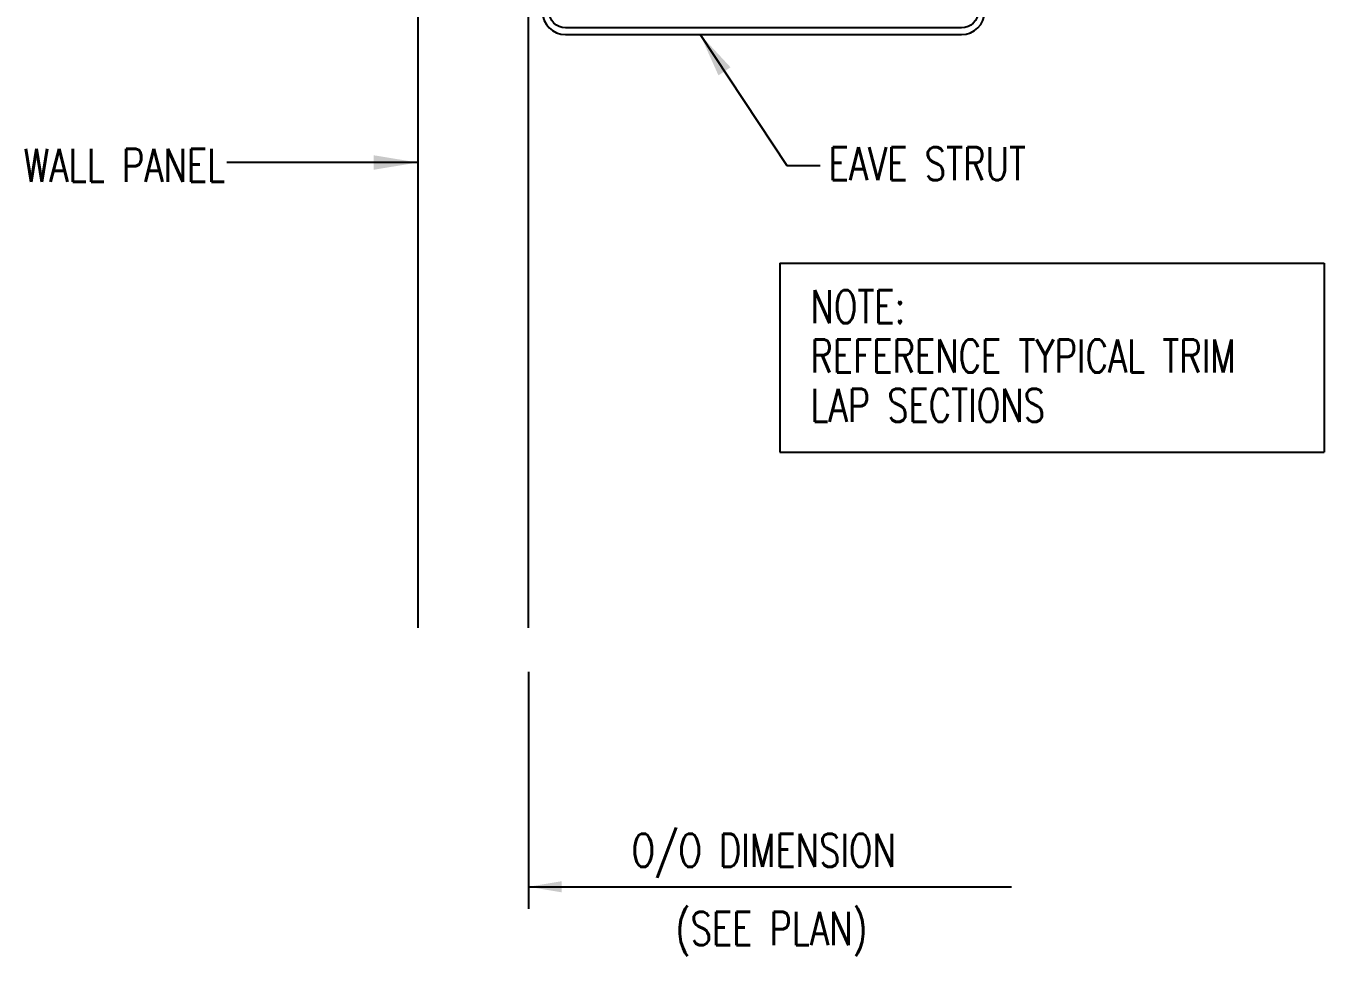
# Model space of a CAD drawing. Header units: inches. Extents: x -2.3 to 40.2, y 3.4 to 51.7.
# Drawn here: x 13.19 to 27.86, y 3.41 to 13.93 of the extents above; entities that cross this region are included whole.
import ezdxf
from ezdxf.enums import TextEntityAlignment as Align

# ---------------------------------------------------------------- set-up
doc = ezdxf.new("R2010")
doc.units = ezdxf.units.IN
doc.header["$MEASUREMENT"] = 0
for name, color, linetype in [('DIM', 2, 'Continuous'), ('PANEL', 11, 'Continuous'), ('STLA', 10, 'Continuous'), ('TEXT', 2, 'Continuous')]:
    doc.layers.add(name, color=color, linetype=linetype)
doc.styles.add('TEXT', font='SIMPLEX', dxfattribs={"width": 0.75, "height": 6})
doc.styles.add('TEXT1', font='ROMANS.shx', dxfattribs={"width": 0.75, "height": 0.375})
doc.dimstyles.new('DETAIL$7', dxfattribs={"dimscale": 4, "dimtxt": 6, "dimasz": 0.125, "dimexe": 0.0625, "dimexo": 0.125, "dimgap": 0.0625, "dimtad": 1, "dimdec": 5, "dimzin": 3, "dimdsep": 46, "dimlunit": 4, "dimtxsty": 'TEXT', "dimblk": 'ARCHTICK', "dimcen": 0.0625, "dimclrd": 7, "dimclre": 7, "dimclrt": 2, "dimadec": 0, "dimazin": 0, "dimtfac": 0.666667, "dimtdec": 5, "dimtmove": 0, "dimatfit": 3, "dimfxl": 0, "dimfrac": 2, "dimtolj": 1, "dimtzin": 3, "dimarcsym": 0})

# ---------------------------------------------------------------- blocks, each defined once
blk = doc.blocks.new('_ArchTick')
at = {"color": 0, "linetype": 'ByBlock', "const_width": 0.15}
blk.add_lwpolyline([(-0.5, -0.5), (0.5, 0.5)], dxfattribs=at)
blk = doc.blocks.new('A$C30686E82')
for p, q in [((-2.715, 0.761), (3.437, 0.761)), ((-2.715, 0.761), (-2.715, -1.379)), ((3.437, 0.761), (3.437, -1.379)), ((-2.715, -1.379), (3.437, -1.379))]:
    blk.add_line(p, q)
at = {"layer": 'TEXT', "style": 'TEXT1', "width": 0.75}
for s, p in [('NOTE:', (-2.368, 0.081)), ('REFERENCE TYPICAL TRIM', (-2.368, -0.477)), ('LAP SECTIONS', (-2.368, -1.035))]:
    blk.add_text(s, height=0.375, dxfattribs=at).set_placement(p)

msp = doc.modelspace()

# ---------------------------------------------------------------- linework, layer by layer
at = {"layer": 'DIM', "color": 7}
for p, q in [((18.86801, 6.62248), (18.86801, 3.9423)), ((18.86801, 4.1923), (24.32763, 4.1923))]:
    msp.add_line(p, q, dxfattribs=at)
msp.add_solid([(19.24301, 4.1298), (18.86801, 4.1923), (19.24301, 4.2548)], dxfattribs=at)
at = {"layer": 'PANEL'}
for p, q in [((17.61801, 20.61994), (17.61801, 7.12248)), ((18.86801, 7.12248), (18.86801, 20.61994))]:
    msp.add_line(p, q, dxfattribs=at)
at = {"layer": 'STLA'}
msp.add_lwpolyline([(24.13286, 21.66445), (23.99606, 22.44028, 0.41421356), (23.69231, 22.65296), (19.24316, 21.86846, 0.36397023), (19.02649, 21.61024), (19.02649, 14.09245, 0.41421356), (19.28869, 13.83025), (23.76429, 13.83025, 0.41421356), (24.02649, 14.09245), (24.02649, 14.88025), (23.95179, 14.88025), (23.95179, 14.09245, -0.41421356), (23.76429, 13.90495), (19.28869, 13.90495, -0.41421356), (19.10119, 14.09245), (19.10119, 21.61024, -0.36397023), (19.25613, 21.79489), (23.70528, 22.5794, -0.41421356), (23.92249, 22.42731), (24.05929, 21.65148)], format="xyb", close=True, dxfattribs=at)

# ---------------------------------------------------------------- block references
msp.add_blockref('A$C30686E82', (24.42355, 10.48488))

# ---------------------------------------------------------------- texts
at = {"layer": 'TEXT', "style": 'TEXT1', "width": 0.75}
msp.add_text('WALL PANEL', height=0.375, dxfattribs=at).set_placement((15.4431, 12.16395), align=Align.RIGHT)
for s, p in [('EAVE STRUT', (22.26235, 12.18166)), ('O/O DIMENSION', (20.03327, 4.41721)), ('(SEE PLAN)', (20.53194, 3.53372))]:
    msp.add_text(s, height=0.375, dxfattribs=at).set_placement(p)

# ---------------------------------------------------------------- leaders
msp.add_leader([(17.61801, 12.38322), (15.85721, 12.38322), (15.46011, 12.38322)], dimstyle='DETAIL$7')
at = {"layer": 'TEXT'}
msp.add_leader([(20.80834, 13.83111), (21.78916, 12.35118), (22.16416, 12.35118)], dimstyle='DETAIL$7', override={"dimtmove": 0}, dxfattribs=at)

doc.saveas('drawing.dxf')
